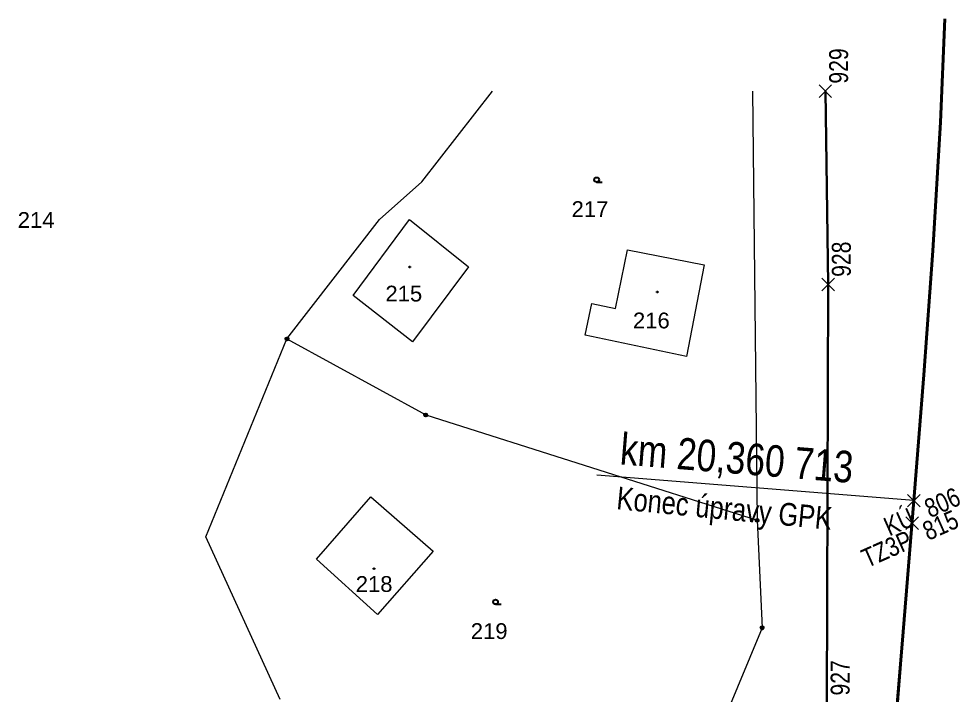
# Model space of a CAD drawing. Header units: millimetres. Extents: x -533422 to -532014, y -1115269 to -1112931.
# Drawn here: x -532625.3 to -532550.8, y -1113706.3 to -1113652.7 of the extents above; entities that cross this region are included whole.
import ezdxf
from ezdxf.enums import TextEntityAlignment as Align

# ---------------------------------------------------------------- set-up
doc = ezdxf.new("R2010")
doc.units = ezdxf.units.MM
doc.header["$PDMODE"] = 3
doc.header["$PDSIZE"] = 0.5
for name, color, linetype, lineweight in [('1105 mapa KN', 251, 'Continuous', 0), ('drážní pozemek', 4, 'Continuous', 30), ('drážní pozemek body', 1, 'Continuous', 18), ('původní osa', 30, 'Continuous', 15), ('Svršek', 1, 'Continuous', 18), ('Svršek popis', 1, 'Continuous', 18), ('Vytyčovací výkres', 5, 'Continuous', 15), ('Vytyčovací výkres - typ bodu', 5, 'Continuous', 15), ('Vytyčovací výkres _čísla bodů', 5, 'Continuous', 15)]:
    doc.layers.add(name, color=color, linetype=linetype, lineweight=lineweight)
doc.styles.get("Standard").update_dxf_attribs({"font": 'arial.ttf'})

# ---------------------------------------------------------------- blocks, each defined once
blk = doc.blocks.new('Z402')
at = {"color": 0, "lineweight": -2}
for p, q in [((-0.3, 0.3), (0.5, 0.3)), ((-0.3, -0.5), (-0.3, 0.3)), ((0.5, 0.3), (0.5, -0.5)), ((0.5, -0.5), (-0.3, -0.5))]:
    blk.add_line(p, q, dxfattribs=at)
blk = doc.blocks.new('Z105')
at = {"color": 0, "lineweight": -2}
for radius in [1.25, 0.025]:
    blk.add_circle((0, 0), radius, dxfattribs=at)
blk = doc.blocks.new('Z3040')
at = {"color": 0, "lineweight": -2}
blk.add_line((0, 0), (4.4, 0), dxfattribs=at)
blk.add_circle((0, 1.9), 1.88, dxfattribs=at)

msp = doc.modelspace()

# ---------------------------------------------------------------- linework, layer by layer
at = {"layer": '1105 mapa KN', "color": 9, "lineweight": 13}
for p, q in [((-532593.38, -1113665.61), (-532587.7796, -1113658.4389)), ((-532567.1998, -1113658.4389), (-532566.83, -1113692.42)), ((-532596.74, -1113668.6), (-532593.38, -1113665.61)), ((-532604.06, -1113678.06), (-532596.74, -1113668.6)), ((-532598.81, -1113674.62), (-532594.36, -1113668.6)), ((-532594.36, -1113668.6), (-532589.7, -1113672.34)), ((-532578.05, -1113675.64), (-532577.1, -1113671)), ((-532577.1, -1113671), (-532571.04, -1113672.19)), ((-532589.7, -1113672.34), (-532594.12, -1113678.28)), ((-532571.04, -1113672.19), (-532572.42, -1113679.44)), ((-532594.12, -1113678.28), (-532598.81, -1113674.62)), ((-532580.46, -1113677.75), (-532579.93, -1113675.24)), ((-532579.93, -1113675.24), (-532578.05, -1113675.64)), ((-532572.42, -1113679.44), (-532580.46, -1113677.75)), ((-532610.47, -1113693.73), (-532604.06, -1113678.06)), ((-532604.06, -1113678.06), (-532593.07, -1113684.08)), ((-532593.07, -1113684.08), (-532566.83, -1113692.42)), ((-532601.73, -1113695.5), (-532597.41, -1113690.56)), ((-532597.41, -1113690.56), (-532592.49, -1113694.87)), ((-532566.83, -1113692.42), (-532566.44, -1113700.93)), ((-532604.59, -1113706.6), (-532610.47, -1113693.73)), ((-532592.49, -1113694.87), (-532596.88, -1113699.87)), ((-532596.88, -1113699.87), (-532601.73, -1113695.5)), ((-532566.44, -1113700.93), (-532570.68, -1113711.16))]:
    msp.add_line(p, q, dxfattribs=at)
at = {"layer": 'drážní pozemek'}
msp.add_lwpolyline([(-532587.52, -1113857.11), (-532589.94, -1113852.72), (-532590.1713, -1113846.4504), (-532592.6, -1113846.54), (-532588.16, -1113825.28), (-532587.4345, -1113819.0871), (-532587.2, -1113812.87), (-532584.34, -1113800.99), (-532583.7426, -1113797.0329), (-532582.9628, -1113791.868), (-532580.59, -1113776.11), (-532577.4, -1113770.965), (-532575.91, -1113767.93), (-532574.15, -1113763.795), (-532572.1, -1113758.44), (-532569.39, -1113750.61), (-532566.315, -1113740.5), (-532564.43, -1113733.24), (-532562.82, -1113725.1), (-532561.87, -1113717.55), (-532561.52, -1113712.67), (-532561.3129, -1113706.8952), (-532561.22, -1113673.74), (-532561.4346, -1113658.4389)], dxfattribs=at)
at = {"layer": 'drážní pozemek body'}
for p in [(-532561.4346, -1113658.4389), (-532561.22, -1113673.74)]:
    msp.add_point(p, dxfattribs=at)
at = {"layer": 'původní osa', "lineweight": 40, "elevation": 353.018}
msp.add_lwpolyline([(-532561.043, -1113781.204), (-532560.65, -1113771.904), (-532560.012, -1113761.617), (-532559.301, -1113751.431), (-532559.049, -1113748.037), (-532558.423, -1113739.924), (-532557.646, -1113730.262), (-532556.909, -1113721.232), (-532556.116, -1113711.404), (-532555.286, -1113701.249), (-532554.425, -1113690.864), (-532553.647, -1113680.909), (-532552.921, -1113671.085), (-532552.323, -1113660.877), (-532551.983, -1113652.705)], dxfattribs=at)
msp.add_lwpolyline([(-532561.043, -1113781.204), (-532560.65, -1113771.904), (-532560.012, -1113761.617), (-532559.301, -1113751.431), (-532559.049, -1113748.037), (-532558.423, -1113739.924), (-532557.646, -1113730.262), (-532556.909, -1113721.232), (-532556.116, -1113711.404), (-532555.286, -1113701.249), (-532554.425, -1113690.864), (-532553.647, -1113680.909), (-532552.921, -1113671.085), (-532552.323, -1113660.877), (-532551.983, -1113652.705)], dxfattribs=at)
at = {"layer": 'Svršek', "color": 1, "lineweight": 30}
msp.add_line((-532558.495, -1113741.5249), (-532554.425, -1113690.864), dxfattribs=at)
at = {"layer": 'Svršek popis', "color": 1}
msp.add_line((-532554.425, -1113690.864), (-532579.532, -1113688.847), dxfattribs=at)
at = {"layer": 'Vytyčovací výkres'}
for p in [(-532554.425, -1113690.864), (-532554.569, -1113692.6565)]:
    msp.add_point(p, dxfattribs=at)

# ---------------------------------------------------------------- block references
at = {"layer": '1105 mapa KN', "color": 9, "lineweight": -3, "xscale": 0.1, "yscale": 0.1, "zscale": 0.1}
for name, p in [('Z3040', (-532579.54, -1113665.64)), ('Z402', (-532594.35, -1113672.36)), ('Z402', (-532574.75, -1113674.32)), ('Z105', (-532604.06, -1113678.06)), ('Z105', (-532593.07, -1113684.08)), ('Z105', (-532566.83, -1113692.42)), ('Z402', (-532597.187, -1113696.24)), ('Z3040', (-532587.54, -1113699.07)), ('Z105', (-532566.44, -1113700.93))]:
    msp.add_blockref(name, p, dxfattribs=at)

# ---------------------------------------------------------------- texts
at = {"layer": '1105 mapa KN', "color": 9, "lineweight": -3}
for s, p in [('217', (-532580.07, -1113668.4)), ('214', (-532623.92, -1113669.26)), ('215', (-532594.81, -1113675.09)), ('216', (-532575.21, -1113677.22)), ('218', (-532597.16, -1113698.0896)), ('219', (-532588.05, -1113701.82))]:
    msp.add_text(s, height=1.25, dxfattribs=at).set_placement(p, align=Align.CENTER)
at = {"layer": 'drážní pozemek body', "width": 0.8}
for s, p in [('929', (-532561.1346, -1113657.8389)), ('928', (-532560.92, -1113673.14)), ('927', (-532561.0129, -1113706.2952))]:
    msp.add_text(s, height=1.5, rotation=90, dxfattribs=at).set_placement(p, align=Align.TOP_LEFT)
at = {"layer": 'Svršek popis', "color": 1, "width": 0.8}
msp.add_text('km 20,360 713', height=2.5, rotation=355.406827, dxfattribs=at).set_placement((-532559.3289, -1113689.4668), align=Align.RIGHT)
at = {"layer": 'Svršek popis', "color": 1, "ltscale": 0.5, "width": 0.8}
msp.add_text('Konec úpravy GPK', height=1.8, rotation=354.488293, dxfattribs=at).set_placement((-532578.0201, -1113691.5344))
at = {"layer": 'Vytyčovací výkres - typ bodu', "width": 0.8}
for s, p in [('KÚ', (-532554.8511, -1113691.3821)), ('TZ3P', (-532554.9951, -1113693.1746))]:
    msp.add_text(s, height=1.5, rotation=24, dxfattribs=at).set_placement(p, align=Align.TOP_RIGHT)
msp.add_text('815', height=1.5, rotation=24, dxfattribs=at).set_placement((-532553.8989, -1113692.6865), align=Align.TOP_LEFT)
at = {"layer": 'Vytyčovací výkres _čísla bodů', "width": 0.8}
msp.add_text('806', height=1.5, rotation=24, dxfattribs=at).set_placement((-532553.7549, -1113690.894), align=Align.TOP_LEFT)

doc.saveas('drawing.dxf')
